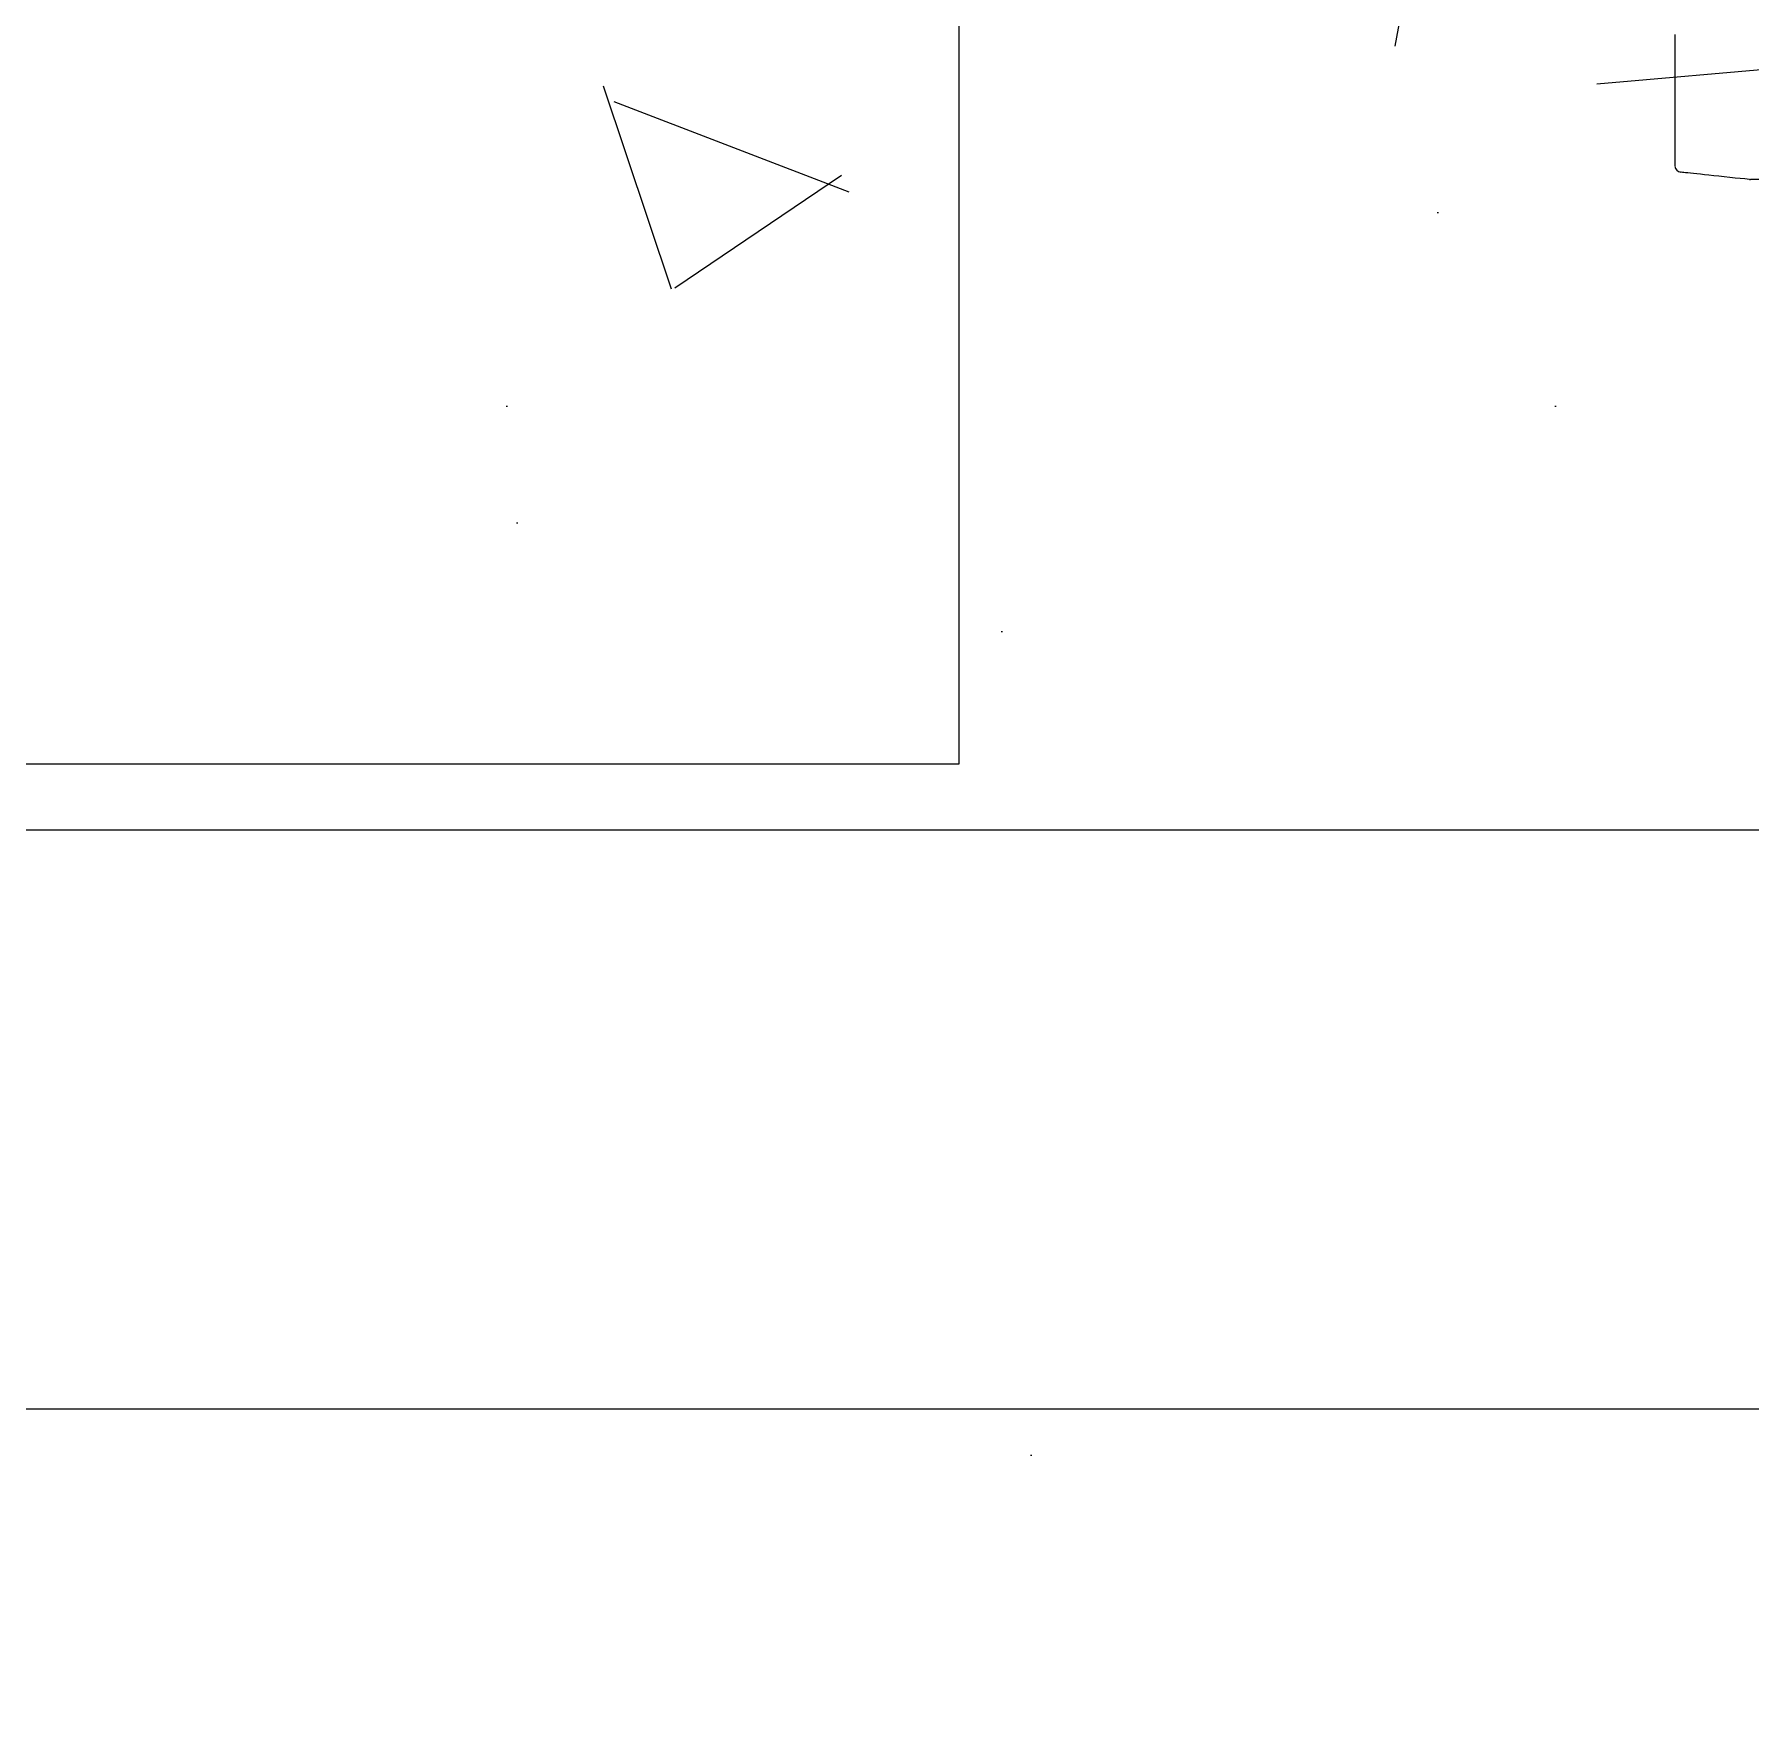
# Model space of a CAD drawing. Header units: millimetres. Extents: x 7086022 to 7120578, y 229555 to 276126.
# Drawn here: x 7110223.1 to 7110352.9, y 242498.4 to 242625.1 of the extents above; entities that cross this region are included whole.
import ezdxf
from ezdxf.xclip import XClip

# ---------------------------------------------------------------- set-up
doc = ezdxf.new("R2010")
doc.units = ezdxf.units.MM
doc.header["$LTSCALE"] = 100
doc.header["$XCLIPFRAME"] = 2
doc.linetypes.add('U-84D-EX$0$HD', pattern=[2.5, 1.5, -1])
for name, color, linetype in [('BP', 7, 'Continuous'), ('U-84D-EX$0$FUR_욕실', 8, 'Continuous'), ('U-84D-EX$0$HAT', 8, 'Continuous'), ('U-84D-EX$0$S-ELE', 4, 'Continuous')]:
    doc.layers.add(name, color=color, linetype=linetype)

# ---------------------------------------------------------------- blocks, each defined once
blk = doc.blocks.new('U-84D-EX$0$대변기')
at = {"layer": 'U-84D-EX$0$FUR_욕실'}
for p, q in [((69.29, 245.86), (79.24, 245.86)), ((80.27, 238.35), (80.27, 240.13))]:
    blk.add_line(p, q, dxfattribs=at)
at = {"layer": 'U-84D-EX$0$FUR_욕실', "extrusion": (0, 0, -1)}
for centre, major_axis, ratio, start_param, end_param in [((79.23, 245.36), (-0.5, 0), 1, 1.622209, 3.041229), ((79.77, 240.13), (0.5, 0), 0.902862, 6.108652, 6.283185)]:
    blk.add_ellipse(centre, major_axis=major_axis, ratio=ratio, start_param=start_param, end_param=end_param, dxfattribs=at)
at = {"layer": 'U-84D-EX$0$FUR_욕실'}
blk.add_open_spline([(80.12, 241.71), (79.86, 244.06), (79.72, 245.44), (79.72, 245.44), (79.72, 245.44), (79.72, 245.44)], degree=3, knots=[0, 0, 0, 0, 0.999952, 0.999952, 1, 1, 1, 1], dxfattribs=at)
blk.add_open_spline([(80.26, 240.21), (80.23, 240.66), (80.18, 241.16), (80.12, 241.71)], degree=3, dxfattribs=at)
blk = doc.blocks.new('U-84D-EX$0$욕실-39')
at = {"layer": 'U-84D-EX$0$HAT'}
h = blk.add_hatch(dxfattribs=at)
h.set_pattern_fill('_USER', color=256, scale=300, angle=180, double=1, pattern_type=0)
h.set_pattern_definition([(180, (-1320.9, 1400), (-4e-14, -300), []), (270, (-1320.9, 1400), (300, -6e-14), [])])
h.paths.add_polyline_path([(-1320.89, 1400), (0, 1400), (0, 0), (-1320.89, 0)])
h.paths.add_polyline_path([(0, 2300), (-1000, 2300), (-1000, 1440), (0, 1440)])
at = {"layer": 'U-84D-EX$0$FUR_욕실', "color": 8, "linetype": 'U-84D-EX$0$HD', "ltscale": 0.5}
blk.add_lwpolyline([(-1500, 700), (-1500, 1400), (-1345, 1400), (-1345, 700)], close=True, dxfattribs=at)
at = {"layer": 'U-84D-EX$0$FUR_욕실'}
blk.add_blockref('U-84D-EX$0$대변기', (-1469.49, 399.99), dxfattribs=at)
at = {"layer": 'U-84D-EX$0$HAT'}
h = blk.add_hatch(dxfattribs=at)
h.set_pattern_fill('AR-CONC', color=252, angle=90)
h.set_pattern_definition([(140, (802930.75, -2615083.35), (15.9390865, 182.184669), [19.05, -209.55]), (85, (802930.75, -2615083.35), (-191.056845, -35.24342), [15.24, -167.640584]), (190.4514444, (802932.07, -2615068.17), (-175.117751, 146.941248), [16.190009, -178.090245]), (136.1842, (802879.95, -2615083.35), (42.04233, 271.07904), [28.575, -314.325]), (186.635557, (802883.45, -2615060.76), (-247.426123, 237.404135), [24.285023, -267.135608]), (81.184151, (802879.95, -2615083.35), (-247.426123, 237.404135), [22.859967, -251.459732]), (111, (802892.65, -2615057.95), (102.265199, 151.614391), [19.05, -209.55]), (56, (802892.65, -2615057.95), (-184.187966, 61.802029), [15.24, -167.64]), (161.451445, (802901.17, -2615045.32), (-81.922768, 213.41642), [16.190009, -178.089938]), (127.4999997, (802930.746, -2615083.35), (-84.5550389, 3.0886037), [0, -165.608, 0, -170.18, 0, -168.275]), (97.4999997, (802930.75, -2615083.35), (-100.1805745, 66.819663), [0, -97.028, 0, -161.798, 0, -64.135]), (57.4999997, (802930.746, -2615139.993), (5.7287447, 135.5905951), [0, -63.5, 0, -198.12, 0, -262.89]), (47.4999997, (802930.75, -2615165.39), (-25.4264903, 148.1291815), [0, -82.55, 0, -131.572, 0, -186.69])])
h.paths.add_polyline_path([(-1340, 1400), (-1340, 0), (-1500, 0), (-1500, 1400)])
at = {"layer": 'U-84D-EX$0$FUR_욕실'}
blk.add_lwpolyline([(-1500, 1400), (-1340, 1400), (-1340, 0), (-1500, 0)], close=True, dxfattribs=at)
blk = doc.blocks.new('U-84D-EX$0$S-CEN')
at = {"layer": 'U-84D-EX$0$S-ELE'}
h = blk.add_hatch(dxfattribs=at)
h.set_pattern_fill('DOTS', color=256, scale=50, angle=-90)
h.set_pattern_definition([(270, (17489.424, 8567.5), (79.375, -39.6875), [0, -79.375])])
h.paths.add_polyline_path([(-11745, 7925), (-11745, 7025), (-11245, 7025), (-11245, 5545), (-12820, 5545), (-12820, 7925)])
blk = doc.blocks.new('U-84D-EX', base_point=(0, 0))
at = {"layer": 'U-84D-EX$0$FUR_욕실', "xscale": -1}
blk.add_blockref('U-84D-EX$0$욕실-39', (-6170, -4880), dxfattribs=at)
at = {"layer": 'U-84D-EX$0$S-ELE'}
blk.add_blockref('U-84D-EX$0$S-CEN', (6615, -10465), dxfattribs=at)

msp = doc.modelspace()

# ---------------------------------------------------------------- block references
at = {"layer": 'BP'}
ref = msp.add_blockref('U-84D-EX', (7106113.06, 247394.92), dxfattribs=dict(at, rotation=90))
XClip(ref).set_block_clipping_path([(324.9999999999, 0), (324.9999999967, -2999.9999999991), (2544.9999999997, -2999.9999999991), (2544.9999999997, -1934.9999999991), (6614.9999999999, -1934.9999999991), (6614.9999999999, -10964.9999999991), (-9540.0000000001, -10964.9999999991), (-9540.0000000001, -17.3253110833)])

doc.saveas('drawing.dxf')
